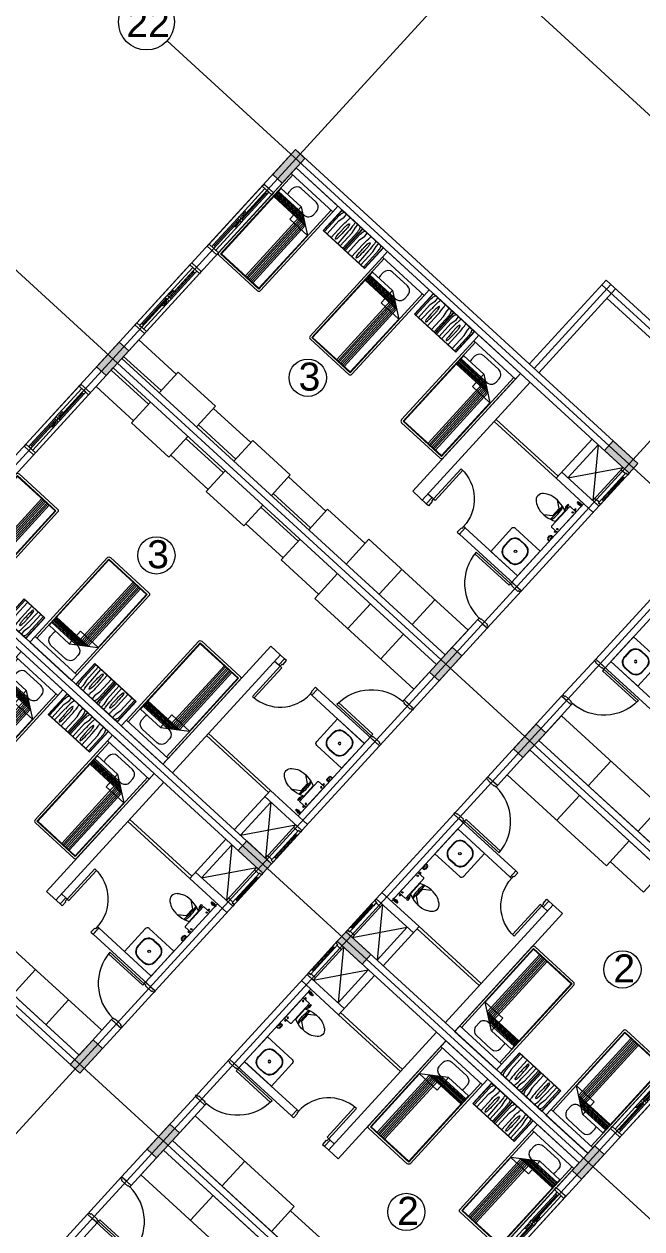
# Model space of a CAD drawing. Header units: metres. Extents: x 750 to 3116, y -341 to 1465.
# Drawn here: x 1642.23 to 1653.26, y 1074.8 to 1096.29 of the extents above; entities that cross this region are included whole.
import ezdxf
from ezdxf.enums import TextEntityAlignment as Align

# ---------------------------------------------------------------- set-up
doc = ezdxf.new("R2010")
doc.units = ezdxf.units.M
for name, color, linetype, lineweight in [('A-Door', 254, 'Continuous', 5), ('Bathroom Door', 252, 'Continuous', 5), ('Bathroom fur', 252, 'Continuous', 5), ('Centre Line', 7, 'Continuous', 13), ('Column', 50, 'Continuous', 20), ('Cutout', 153, 'Continuous', 5), ('Door', 253, 'Continuous', 5), ('Furniture', 44, 'Continuous', 5), ('GUIDE LINE', 7, 'Continuous', 5), ('Hatch', 251, 'Continuous', 5), ('Hidden line', 251, 'Continuous', 5), ('Inverted beam', 252, 'Continuous', 5), ('Railing', 190, 'Continuous', 5), ('Wall ext', 20, 'Continuous', 18), ('WINDOW', 33, 'Continuous', 5)]:
    doc.layers.add(name, color=color, linetype=linetype, lineweight=lineweight)
doc.layers.add('Text', color=7, linetype='Continuous')
doc.styles.get("Standard").update_dxf_attribs({"font": 'arial.ttf'})
doc.styles.add('TEXT-DET', font='simplex.shx', dxfattribs={"width": 0.7})

# ---------------------------------------------------------------- blocks, each defined once
blk = doc.blocks.new('Water Closet')
at = {"layer": 'Bathroom fur', "linetype": 'ByBlock'}
for p, q in [((1886.217, 447.662), (1886.217, 447.713)), ((1886.239, 447.713), (1886.217, 447.713)), ((1886.239, 447.608), (1886.239, 447.713)), ((1886.264, 447.23), (1886.264, 447.703)), ((1886.407, 447.713), (1886.274, 447.713)), ((1886.39, 447.724), (1886.365, 447.724)), ((1886.365, 447.724), (1886.365, 447.715)), ((1886.39, 447.715), (1886.365, 447.715)), ((1886.387, 447.744), (1886.368, 447.744)), ((1886.368, 447.744), (1886.368, 447.724)), ((1886.387, 447.744), (1886.387, 447.724)), ((1886.39, 447.724), (1886.39, 447.715)), ((1886.416, 447.23), (1886.416, 447.703)), ((1886.152, 447.554), (1886.027, 447.644)), ((1886.152, 447.379), (1886.152, 447.554)), ((1886.217, 447.662), (1886.232, 447.625)), ((1886.232, 447.625), (1886.239, 447.625)), ((1886.239, 447.666), (1886.264, 447.666)), ((1886.239, 447.608), (1886.264, 447.608)), ((1886.256, 447.343), (1886.256, 447.59)), ((1886.152, 447.379), (1886.027, 447.288)), ((1886.407, 447.22), (1886.274, 447.22)), ((1886.365, 447.208), (1886.365, 447.218)), ((1886.39, 447.218), (1886.365, 447.218)), ((1886.39, 447.208), (1886.365, 447.208)), ((1886.368, 447.189), (1886.368, 447.208)), ((1886.387, 447.189), (1886.368, 447.189)), ((1886.387, 447.189), (1886.387, 447.208)), ((1886.39, 447.208), (1886.39, 447.218))]:
    blk.add_line(p, q, dxfattribs=at)
at = {"layer": 'Bathroom fur', "linetype": 'Continuous', "lineweight": -3}
for p, q in [((1886.331, 447.871), (1886.35, 447.871)), ((1886.331, 447.851), (1886.35, 447.851)), ((1886.364, 447.861), (1886.346, 447.861)), ((1886.364, 447.861), (1886.349, 447.87)), ((1886.364, 447.861), (1886.349, 447.853)), ((1886.364, 447.861), (1886.355, 447.877)), ((1886.364, 447.861), (1886.355, 447.846)), ((1886.364, 447.861), (1886.364, 447.879)), ((1886.364, 447.861), (1886.364, 447.879)), ((1886.364, 447.861), (1886.364, 447.879)), ((1886.364, 447.861), (1886.364, 447.879)), ((1886.364, 447.861), (1886.364, 447.879)), ((1886.364, 447.861), (1886.364, 447.879)), ((1886.364, 447.861), (1886.364, 447.879)), ((1886.364, 447.861), (1886.364, 447.879)), ((1886.364, 447.861), (1886.364, 447.879)), ((1886.364, 447.861), (1886.364, 447.879)), ((1886.364, 447.861), (1886.364, 447.879)), ((1886.364, 447.861), (1886.364, 447.879)), ((1886.364, 447.861), (1886.373, 447.877)), ((1886.364, 447.861), (1886.379, 447.87)), ((1886.364, 447.861), (1886.381, 447.861)), ((1886.364, 447.861), (1886.379, 447.853)), ((1886.364, 447.861), (1886.373, 447.846)), ((1886.364, 447.861), (1886.364, 447.844)), ((1886.378, 447.871), (1886.416, 447.871)), ((1886.378, 447.851), (1886.416, 447.851)), ((1886.416, 447.851), (1886.416, 447.871))]:
    blk.add_line(p, q, dxfattribs=at)
at = {"layer": 'Bathroom fur'}
for p, q in [((1886.356, 447.031), (1886.356, 447.081)), ((1886.366, 447.031), (1886.366, 447.081)), ((1886.416, 447.106), (1886.381, 447.106)), ((1886.416, 447.096), (1886.381, 447.096)), ((1886.416, 447.016), (1886.381, 447.016)), ((1886.416, 447.006), (1886.381, 447.006))]:
    blk.add_line(p, q, dxfattribs=at)
at = {"layer": 'Bathroom fur', "linetype": 'Continuous', "lineweight": -3}
blk.add_circle((1886.364, 447.861), 0.0175, dxfattribs=at)
at = {"layer": 'Bathroom fur', "linetype": 'ByBlock'}
for centre in [(1886.378, 447.669), (1886.378, 447.264)]:
    blk.add_circle(centre, 0.0123, dxfattribs=at)
for centre, radius, start, end in [((1886.274, 447.703), 0.00987, 90, 180), ((1886.407, 447.703), 0.00987, 0, 90), ((1885.835, 447.467), 0.119, 126.3794, 233.6206), ((1886.035, 447.208), 0.446, 109.2942, 127.2549), ((1886.017, 447.095), 0.55, 64.2321, 103.6755), ((1884.672, 447.479), 1.501, 353.4552, 5.5271), ((1885.552, 447.472), 0.65, 345.9276, 13.0204), ((1886.041, 447.728), 0.451, 232.2382, 250.1051), ((1886.017, 447.838), 0.55, 256.3245, 295.7679), ((1886.274, 447.23), 0.00987, 180, 270), ((1886.407, 447.23), 0.00987, 270, 0)]:
    blk.add_arc(centre, radius, start, end, dxfattribs=at)
at = {"layer": 'Bathroom fur', "linetype": 'Continuous', "lineweight": -3}
blk.add_arc((1886.331, 447.861), 0.01, 90.002, 270, dxfattribs=at)
at = {"layer": 'Bathroom fur'}
for centre, radius, start, end in [((1886.381, 447.081), 0.025, 90, 180), ((1886.381, 447.031), 0.025, 180, 270), ((1886.381, 447.081), 0.015, 90, 180), ((1886.381, 447.031), 0.015, 180, 270)]:
    blk.add_arc(centre, radius, start, end, dxfattribs=at)
at = {"layer": 'Bathroom fur', "style": 'TEXT-DET', "width": 0.6}
blk.add_text('1', height=0.06, dxfattribs=at).set_placement((1886.394, 447.07), align=Align.MIDDLE)
blk = doc.blocks.new('Bed')
at = {"layer": 'Furniture', "linetype": 'Continuous'}
for p, q in [((1878.327, 465.952), (1879.337, 465.952)), ((1878.327, 465.817), (1878.327, 465.952)), ((1879.337, 465.952), (1879.337, 465.817)), ((1879.337, 465.817), (1878.327, 465.817)), ((1878.327, 463.909), (1878.327, 465.817)), ((1878.367, 463.909), (1878.367, 465.817)), ((1878.642, 465.742), (1879.002, 465.742)), ((1879.297, 465.817), (1879.297, 463.909)), ((1879.337, 465.817), (1879.337, 463.909)), ((1878.525, 465.544), (1878.525, 465.624)), ((1879.12, 465.624), (1879.12, 465.544)), ((1878.377, 465.499), (1878.862, 465.499)), ((1878.377, 463.919), (1878.377, 465.499)), ((1878.962, 465.429), (1878.377, 465.429)), ((1878.992, 465.407), (1878.377, 465.407)), ((1879.022, 465.386), (1878.377, 465.386)), ((1879.052, 465.365), (1878.377, 465.365)), ((1879.082, 465.344), (1878.377, 465.344)), ((1879.112, 465.323), (1878.377, 465.323)), ((1879.142, 465.302), (1878.377, 465.302)), ((1878.862, 465.499), (1879.287, 465.199)), ((1878.862, 465.199), (1878.862, 465.499)), ((1878.962, 463.919), (1878.962, 465.429)), ((1879.002, 465.427), (1878.965, 465.427)), ((1878.992, 463.919), (1878.992, 465.407)), ((1879.022, 463.919), (1879.022, 465.386)), ((1879.052, 463.919), (1879.052, 465.365)), ((1879.082, 463.919), (1879.082, 465.344)), ((1879.112, 463.919), (1879.112, 465.323)), ((1879.142, 463.919), (1879.142, 465.302)), ((1879.287, 465.199), (1878.862, 465.199)), ((1879.287, 465.199), (1879.287, 463.919)), ((1879.297, 463.909), (1878.367, 463.909)), ((1879.297, 463.869), (1878.367, 463.869)), ((1879.287, 463.919), (1878.377, 463.919))]:
    blk.add_line(p, q, dxfattribs=at)
for centre, radius, start, end in [((1878.642, 465.624), 0.117, 90, 180), ((1879.002, 465.624), 0.117, 360, 90), ((1878.642, 465.544), 0.117, 180.0006, 202.5189), ((1879.002, 465.544), 0.117, 270, 0), ((1878.367, 463.909), 0.04, 180, 270), ((1879.297, 463.909), 0.04, 270, 0)]:
    blk.add_arc(centre, radius, start, end, dxfattribs=at)
blk = doc.blocks.new('Nightstand')
at = {"layer": 'Furniture'}
for p, q in [((1879.838, 464.54), (1879.838, 464.04)), ((1880.338, 464.54), (1879.838, 464.54)), ((1879.843, 464.535), (1879.843, 464.045)), ((1880.333, 464.535), (1879.843, 464.535)), ((1879.869, 464.442), (1879.871, 464.467)), ((1879.869, 464.045), (1879.869, 464.442)), ((1879.929, 464.358), (1879.951, 464.469)), ((1879.951, 464.469), (1879.951, 464.535)), ((1880.074, 464.444), (1880.068, 464.44)), ((1880.08, 464.44), (1880.074, 464.444)), ((1880.226, 464.469), (1880.226, 464.535)), ((1880.248, 464.358), (1880.226, 464.469)), ((1880.308, 464.442), (1880.305, 464.467)), ((1880.308, 464.045), (1880.308, 464.442)), ((1880.333, 464.045), (1880.333, 464.535)), ((1880.338, 464.04), (1880.338, 464.54)), ((1879.929, 464.045), (1879.929, 464.358)), ((1879.997, 464.32), (1879.991, 464.045)), ((1880.147, 464.32), (1880.147, 464.045)), ((1880.248, 464.045), (1880.248, 464.358)), ((1879.838, 464.04), (1880.338, 464.04)), ((1879.843, 464.045), (1880.333, 464.045)), ((1880.068, 464.081), (1880.074, 464.077)), ((1880.074, 464.077), (1880.08, 464.081))]:
    blk.add_line(p, q, dxfattribs=at)
for centre, radius, start, end in [((1880.021, 464.452), 0.15, 146.5657, 174.2856), ((1881.576, 464.32), 1.578, 174.0179, 180), ((1880.825, 464.399), 0.823, 170.5074, 174.0179), ((1880.197, 464.382), 0.142, 155.8434, 169.4757), ((1879.951, 464.382), 0.142, 10.5243, 24.1566), ((1879.315, 464.399), 0.828, 5.9821, 9.4446), ((1878.564, 464.32), 1.583, 0, 5.9821), ((1880.156, 464.452), 0.15, 5.7144, 33.4343), ((1880.715, 464.32), 0.664, 175.5997, 180), ((1880.715, 464.32), 0.664, 180, 184.4003), ((1880.395, 464.345), 0.343, 169.4757, 175.5997), ((1886.298, 464.381), 6.246, 181.0259, 182.4606), ((1879.753, 464.345), 0.343, 4.4003, 10.5243), ((1873.85, 464.381), 6.246, 357.5394, 358.9741), ((1879.433, 464.32), 0.664, 0, 4.4003), ((1879.433, 464.32), 0.664, 355.5997, 0), ((1880.197, 464.139), 0.142, 190.5243, 204.1566), ((1879.951, 464.139), 0.142, 335.8434, 349.4757)]:
    blk.add_arc(centre, radius, start, end, dxfattribs=at)
blk = doc.blocks.new('Wash bashin')
at = {"layer": 'Bathroom fur', "ltscale": 0.35}
for p, q in [((1884.067, 437.333), (1884.067, 437.883)), ((1884.117, 437.933), (1884.717, 437.933)), ((1884.717, 437.333), (1884.717, 437.933)), ((1884.067, 437.333), (1884.717, 437.333))]:
    blk.add_line(p, q, dxfattribs=at)
at = {"layer": 'Bathroom fur'}
for p, q in [((1884.327, 437.838), (1884.447, 437.838)), ((1884.327, 437.83), (1884.447, 437.83)), ((1884.177, 437.568), (1884.177, 437.688)), ((1884.185, 437.568), (1884.185, 437.688)), ((1884.589, 437.688), (1884.589, 437.568)), ((1884.597, 437.688), (1884.597, 437.568)), ((1884.447, 437.426), (1884.327, 437.426)), ((1884.447, 437.418), (1884.327, 437.418))]:
    blk.add_line(p, q, dxfattribs=at)
blk.add_circle((1884.392, 437.633), 0.0225, dxfattribs=at)
at = {"layer": 'Bathroom fur', "ltscale": 0.35}
blk.add_arc((1884.117, 437.883), 0.05, 90, 180, dxfattribs=at)
at = {"layer": 'Bathroom fur'}
for centre, radius, start, end in [((1884.327, 437.688), 0.15, 90, 180), ((1884.327, 437.688), 0.142, 90, 180), ((1884.447, 437.688), 0.15, 0, 90), ((1884.447, 437.688), 0.142, 0, 90), ((1884.327, 437.568), 0.15, 180, 270), ((1884.327, 437.568), 0.142, 180, 270), ((1884.447, 437.568), 0.15, 270, 0), ((1884.447, 437.568), 0.142, 270, 0)]:
    blk.add_arc(centre, radius, start, end, dxfattribs=at)
blk = doc.blocks.new('Door 900')
at = {"layer": 'A-Door'}
for points in [[(29934124, 12198491), (29934164, 12198491), (29934164, 12198476), (29934239, 12198476), (29934314, 12198476), (29934314, 12198491), (29934354, 12198491), (29934354, 12198524), (29934239, 12198524), (29934124, 12198524)], [(29934164, 12197672), (29934314, 12197672), (29934314, 12197658), (29934354, 12197658), (29934354, 12197624), (29934239, 12197624), (29934124, 12197624), (29934124, 12197658), (29934164, 12197658)]]:
    blk.add_lwpolyline(points, close=True, dxfattribs=at)
blk.add_lwpolyline([(29935187, 12197658), (29934354, 12197658), (29934354, 12197698), (29935185, 12197698)], dxfattribs=at)
blk.add_arc((29934327, 12197631), 860, 1.7769, 88.2024, dxfattribs=at)
blk = doc.blocks.new('Door1')
at = {"layer": 'Bathroom Door'}
for p, q in [((1900.586, 444.886), (1899.856, 444.886)), ((1900.586, 444.846), (1899.857, 444.846))]:
    blk.add_line(p, q, dxfattribs=at)
for points in [[(1900.736, 444.921), (1900.586, 444.921), (1900.586, 444.886), (1900.636, 444.886), (1900.636, 444.871), (1900.736, 444.871), (1900.736, 444.921)], [(1900.586, 444.886), (1900.586, 444.846)], [(1900.736, 444.121), (1900.586, 444.121), (1900.586, 444.156), (1900.636, 444.156), (1900.636, 444.171), (1900.736, 444.171), (1900.736, 444.121)]]:
    blk.add_lwpolyline(points, dxfattribs=at)
blk.add_arc((1900.586, 444.886), 0.73, 180, 270, dxfattribs=at)
blk = doc.blocks.new('WINODO1')
at = {"layer": 'WINDOW', "linetype": 'Continuous'}
for p, q in [((2471212540, 936769700), (2471212491, 936769700)), ((2471212491, 936769700), (2471212491, 936769470)), ((2471212540, 936769700), (2471212540, 936769470)), ((2471213991, 936769700), (2471213943, 936769700)), ((2471213943, 936769700), (2471213943, 936769470)), ((2471213991, 936769700), (2471213991, 936769470)), ((2471212540, 936769470), (2471212491, 936769470)), ((2471213991, 936769470), (2471213943, 936769470))]:
    blk.add_line(p, q, dxfattribs=at)
at = {"layer": 'WINDOW'}
for p, q in [((2471212540, 936769700), (2471213943, 936769700)), ((2471212588, 936769633), (2471213217, 936769633)), ((2471213241, 936769633), (2471213943, 936769633)), ((2471213290, 936769609), (2471213394, 936769609)), ((2471213241, 936769537), (2471212540, 936769537)), ((2471212540, 936769470), (2471213943, 936769470)), ((2471212588, 936769585), (2471213217, 936769585)), ((2471213193, 936769561), (2471213089, 936769561)), ((2471213266, 936769585), (2471213895, 936769585)), ((2471213266, 936769537), (2471213895, 936769537))]:
    blk.add_line(p, q, dxfattribs=at)
at = {"layer": 'WINDOW', "color": 4}
blk.add_line((2471212588, 936769609), (2471213217, 936769609), dxfattribs=at)
at = {"layer": 'WINDOW', "color": 4, "true_color": 0x1fffff}
blk.add_line((2471213266, 936769561), (2471213895, 936769561), dxfattribs=at)
at = {"layer": 'WINDOW'}
for points in [[(2471212540, 936769585), (2471212588, 936769585), (2471212588, 936769633), (2471212540, 936769633)], [(2471213217, 936769585), (2471213266, 936769585), (2471213266, 936769633), (2471213217, 936769633)], [(2471213406, 936769609), (2471213394, 936769616), (2471213394, 936769602)], [(2471213076, 936769561), (2471213089, 936769568), (2471213089, 936769554)], [(2471213217, 936769537), (2471213266, 936769537), (2471213266, 936769585), (2471213217, 936769585)], [(2471213895, 936769537), (2471213943, 936769537), (2471213943, 936769585), (2471213895, 936769585)]]:
    blk.add_lwpolyline(points, close=True, dxfattribs=at)
blk = doc.blocks.new('700mm Door')
at = {"layer": 'Door'}
for points in [[(11493508.327, 4446107.926), (11493508.287, 4446107.926), (11493508.287, 4446107.776), (11493508.344, 4446107.776), (11493508.344, 4446107.868), (11493508.344, 4446107.88), (11493508.327, 4446107.88)], [(11493508.327, 4446107.88), (11493508.413, 4446107.88), (11493508.413, 4446107.926), (11493508.327, 4446107.926)], [(11493508.413, 4446107.891), (11493508.961, 4446107.891), (11493508.961, 4446107.914), (11493508.413, 4446107.914)], [(11493509.047, 4446107.88), (11493508.961, 4446107.88), (11493508.961, 4446107.926), (11493509.047, 4446107.926)], [(11493509.047, 4446107.926), (11493509.047, 4446107.88), (11493509.03, 4446107.88), (11493509.03, 4446107.868), (11493509.03, 4446107.776), (11493509.087, 4446107.776), (11493509.087, 4446107.926)]]:
    blk.add_lwpolyline(points, close=True, dxfattribs=at)
at = {"layer": 'Door', "color": 1}
blk.add_lwpolyline([(11493508.413, 4446107.88), (11493508.961, 4446107.88), (11493508.961, 4446107.926), (11493508.413, 4446107.926)], close=True, dxfattribs=at)

msp = doc.modelspace()

# ---------------------------------------------------------------- hatches: boundary and pattern name
at = {"layer": 'Hatch', "transparency": 33554687}
h = msp.add_hatch(color=256, dxfattribs=at)
h.dxf.hatch_style = 1
h.paths.add_polyline_path([(1646.175, 1069.127), (1646.005, 1069.283), (1645.846, 1069.109), (1645.755, 1069.01), (1645.6, 1068.84), (1645.769, 1068.685)])
h.paths.add_polyline_path([(1649.318, 1072.559), (1649.149, 1072.715), (1648.743, 1072.272), (1648.913, 1072.117)])
h.paths.add_polyline_path([(1652.587, 1076.128), (1652.417, 1076.283), (1652.384, 1076.246), (1652.292, 1076.147), (1652.012, 1075.841), (1652.182, 1075.685)])
h.paths.add_polyline_path([(1655.856, 1079.696), (1655.686, 1079.852), (1655.281, 1079.409), (1655.45, 1079.254)])
h.paths.add_polyline_path([(1659.124, 1083.265), (1658.955, 1083.42), (1658.549, 1082.978), (1658.719, 1082.823)])
h.paths.add_polyline_path([(1661.826, 1087.102), (1661.67, 1086.933), (1662.113, 1086.527), (1662.268, 1086.697)])
h.paths.add_polyline_path([(1657.785, 1090.804), (1657.629, 1090.634), (1658.072, 1090.229), (1658.227, 1090.399)])
h.paths.add_polyline_path([(1654.516, 1087.235), (1654.361, 1087.066), (1654.471, 1086.964), (1654.803, 1086.66), (1654.958, 1086.83)])
h.paths.add_polyline_path([(1652.746, 1088.856), (1652.591, 1088.687), (1653.033, 1088.281), (1653.189, 1088.451)])
h.paths.add_polyline_path([(1651.542, 1083.648), (1651.372, 1083.803), (1650.967, 1083.361), (1651.137, 1083.205)])
h.paths.add_polyline_path([(1650.045, 1085.019), (1649.875, 1085.174), (1649.47, 1084.732), (1649.64, 1084.577)])
h.paths.add_polyline_path([(1647.979, 1080.098), (1647.823, 1079.929), (1647.934, 1079.827), (1648.266, 1079.523), (1648.421, 1079.693)])
h.paths.add_polyline_path([(1646.541, 1081.415), (1646.209, 1081.719), (1646.053, 1081.55), (1646.496, 1081.144), (1646.651, 1081.314)])
h.paths.add_polyline_path([(1645.004, 1076.511), (1644.835, 1076.666), (1644.43, 1076.224), (1644.599, 1076.068)])
h.paths.add_polyline_path([(1643.632, 1078.018), (1643.463, 1078.174), (1643.058, 1077.731), (1643.227, 1077.576)])
h.paths.add_polyline_path([(1641.441, 1072.961), (1641.286, 1072.792), (1641.728, 1072.386), (1641.884, 1072.556)])
h.paths.add_polyline_path([(1640.114, 1074.177), (1639.944, 1074.332), (1639.539, 1073.89), (1639.709, 1073.734)])
h.paths.add_polyline_path([(1636.735, 1070.71), (1636.403, 1071.014), (1636.247, 1070.844), (1636.69, 1070.439), (1636.845, 1070.608)])
h.paths.add_polyline_path([(1631.152, 1076.325), (1630.982, 1076.481), (1630.577, 1076.038), (1630.746, 1075.883)])
h.paths.add_polyline_path([(1634.17, 1079.621), (1634.001, 1079.776), (1633.595, 1079.334), (1633.765, 1079.179)])
h.paths.add_polyline_path([(1637.689, 1083.462), (1637.519, 1083.618), (1637.114, 1083.175), (1637.284, 1083.02)])
h.paths.add_polyline_path([(1640.833, 1086.895), (1640.663, 1087.05), (1640.258, 1086.607), (1640.427, 1086.452), (1640.461, 1086.489), (1640.552, 1086.589)])
h.paths.add_polyline_path([(1644.101, 1090.463), (1643.932, 1090.618), (1643.527, 1090.176), (1643.696, 1090.021)])
h.paths.add_polyline_path([(1646.999, 1093.626), (1647.09, 1093.726), (1647.245, 1093.895), (1647.076, 1094.051), (1646.67, 1093.608), (1646.84, 1093.453)])
h.paths.add_polyline_path([(1636.008, 1091.063), (1635.839, 1091.218), (1635.433, 1090.776), (1635.603, 1090.62)])
h.paths.add_polyline_path([(1631.525, 1095.17), (1631.369, 1095), (1631.48, 1094.899), (1631.812, 1094.595), (1631.967, 1094.764)])
h.paths.add_polyline_path([(1628.676, 1091.718), (1628.506, 1091.874), (1628.101, 1091.431), (1628.27, 1091.276)])
h.paths.add_polyline_path([(1632.989, 1087.767), (1632.82, 1087.922), (1632.415, 1087.48), (1632.584, 1087.325)])
h.paths.add_polyline_path([(1629.471, 1083.926), (1629.301, 1084.081), (1628.896, 1083.639), (1629.066, 1083.483)])
h.paths.add_polyline_path([(1624.987, 1088.032), (1624.832, 1087.863), (1625.274, 1087.458), (1625.43, 1087.627)])
h.paths.add_polyline_path([(1626.327, 1080.494), (1626.157, 1080.649), (1626.124, 1080.612), (1626.032, 1080.513), (1625.752, 1080.207), (1625.922, 1080.051)])
h.paths.add_polyline_path([(1621.719, 1084.464), (1621.563, 1084.294), (1621.674, 1084.193), (1622.006, 1083.889), (1622.161, 1084.059)])
h.paths.add_polyline_path([(1619.949, 1086.085), (1619.794, 1085.915), (1620.236, 1085.51), (1620.391, 1085.68), (1620.281, 1085.781)])
h.paths.add_polyline_path([(1623.218, 1089.654), (1623.062, 1089.484), (1623.505, 1089.079), (1623.66, 1089.248)])
h.paths.add_polyline_path([(1626.486, 1093.222), (1626.331, 1093.052), (1626.773, 1092.647), (1626.929, 1092.817)])
h.paths.add_polyline_path([(1622.117, 1097.224), (1621.962, 1097.055), (1622.404, 1096.649), (1622.56, 1096.819)])
h.paths.add_polyline_path([(1619.143, 1093.637), (1618.973, 1093.792), (1618.568, 1093.35), (1618.738, 1093.194)])
h.paths.add_polyline_path([(1615.874, 1090.068), (1615.705, 1090.223), (1615.299, 1089.781), (1615.469, 1089.626)])
h.paths.add_polyline_path([(1612.731, 1086.636), (1612.561, 1086.791), (1612.156, 1086.349), (1612.325, 1086.194)])
h.paths.add_polyline_path([(1617.373, 1082.384), (1617.203, 1082.539), (1616.798, 1082.097), (1616.967, 1081.942)])
h.paths.add_polyline_path([(1618.745, 1080.876), (1618.575, 1081.032), (1618.17, 1080.589), (1618.339, 1080.434)])
h.paths.add_polyline_path([(1623.058, 1076.925), (1622.889, 1077.08), (1622.483, 1076.638), (1622.653, 1076.483)])
h.paths.add_polyline_path([(1619.915, 1073.493), (1619.745, 1073.648), (1619.34, 1073.206), (1619.509, 1073.051)])
h.paths.add_polyline_path([(1615.181, 1077.327), (1615.026, 1077.157), (1615.468, 1076.752), (1615.624, 1076.922)])
h.paths.add_polyline_path([(1613.411, 1078.948), (1613.256, 1078.778), (1613.699, 1078.373), (1613.854, 1078.543)])
h.paths.add_polyline_path([(1609.042, 1082.95), (1608.887, 1082.78), (1609.329, 1082.375), (1609.485, 1082.545)])
h.paths.add_polyline_path([(1610.143, 1075.379), (1609.987, 1075.21), (1610.43, 1074.805), (1610.585, 1074.974)])
h.paths.add_polyline_path([(1607.566, 1071.678), (1607.397, 1071.834), (1606.992, 1071.391), (1607.161, 1071.236)])
h.paths.add_polyline_path([(1602.924, 1075.93), (1602.755, 1076.086), (1602.35, 1075.643), (1602.519, 1075.488)])
h.paths.add_polyline_path([(1604.823, 1087.317), (1604.653, 1087.472), (1604.495, 1087.299), (1604.403, 1087.199), (1604.248, 1087.03), (1604.418, 1086.874)])
h.paths.add_polyline_path([(1607.842, 1090.612), (1607.672, 1090.768), (1607.267, 1090.325), (1607.436, 1090.17)])
h.paths.add_polyline_path([(1603.528, 1094.564), (1603.358, 1094.719), (1602.953, 1094.277), (1603.123, 1094.121)])
h.paths.add_polyline_path([(1600.09, 1091.151), (1599.934, 1090.981), (1600.377, 1090.576), (1600.532, 1090.745)])
h.paths.add_polyline_path([(1602.031, 1095.935), (1601.861, 1096.09), (1601.456, 1095.648), (1601.626, 1095.492)])
h.paths.add_polyline_path([(1596.087, 1101.379), (1595.918, 1101.534), (1595.513, 1101.092), (1595.682, 1100.937)])
h.paths.add_polyline_path([(1592.944, 1097.947), (1592.774, 1098.102), (1592.369, 1097.66), (1592.538, 1097.504)])
h.paths.add_polyline_path([(1598.32, 1092.772), (1598.164, 1092.602), (1598.607, 1092.197), (1598.762, 1092.366)])
h.paths.add_polyline_path([(1595.619, 1088.934), (1595.449, 1089.09), (1595.044, 1088.647), (1595.213, 1088.492)])
h.paths.add_polyline_path([(1589.675, 1094.378), (1589.505, 1094.534), (1589.1, 1094.091), (1589.27, 1093.936)])
h.paths.add_polyline_path([(1586.406, 1090.81), (1586.237, 1090.965), (1585.831, 1090.523), (1586.001, 1090.367)])
h.paths.add_polyline_path([(1592.225, 1085.229), (1591.782, 1085.635), (1591.627, 1085.465), (1592.07, 1085.06)])
h.paths.add_polyline_path([(1593.995, 1083.608), (1593.552, 1084.013), (1593.397, 1083.844), (1593.839, 1083.439)])
h.paths.add_polyline_path([(1596.821, 1087.582), (1596.666, 1087.412), (1597.108, 1087.007), (1597.263, 1087.177)])
h.paths.add_polyline_path([(1601.304, 1083.475), (1601.135, 1083.631), (1600.729, 1083.188), (1600.899, 1083.033)])
h.paths.add_polyline_path([(1598.161, 1080.043), (1597.991, 1080.199), (1597.586, 1079.756), (1597.755, 1079.601)])
h.paths.add_polyline_path([(1594.892, 1076.475), (1594.722, 1076.63), (1594.317, 1076.188), (1594.487, 1076.032)])
h.paths.add_polyline_path([(1590.578, 1080.426), (1590.408, 1080.581), (1590.003, 1080.139), (1590.173, 1079.984)])
h.paths.add_polyline_path([(1589.081, 1081.797), (1588.912, 1081.953), (1588.506, 1081.51), (1588.676, 1081.355)])
h.paths.add_polyline_path([(1583.138, 1087.241), (1582.968, 1087.397), (1582.563, 1086.954), (1582.732, 1086.799)])
h.paths.add_polyline_path([(1579.869, 1083.673), (1579.699, 1083.828), (1579.294, 1083.386), (1579.464, 1083.23)])
h.paths.add_polyline_path([(1585.245, 1078.497), (1585.09, 1078.328), (1585.532, 1077.923), (1585.687, 1078.092)])
h.paths.add_polyline_path([(1587.015, 1076.876), (1586.859, 1076.707), (1587.302, 1076.302), (1587.457, 1076.471)])
h.paths.add_polyline_path([(1582.669, 1074.797), (1582.499, 1074.952), (1582.094, 1074.509), (1582.263, 1074.354)])
h.paths.add_polyline_path([(1576.725, 1080.241), (1576.556, 1080.396), (1576.15, 1079.954), (1576.32, 1079.798)])
h.paths.add_polyline_path([(1591.748, 1073.043), (1591.579, 1073.198), (1591.42, 1073.025), (1591.329, 1072.925), (1591.173, 1072.755), (1591.343, 1072.6)])
h.paths.add_polyline_path([(1561.743, 1075.008), (1561.574, 1075.163), (1561.169, 1074.72), (1561.339, 1074.565)])
h.paths.add_polyline_path([(1566.286, 1079.98), (1566.116, 1080.135), (1565.712, 1079.692), (1565.882, 1079.537)])
h.paths.add_polyline_path([(1570.833, 1084.956), (1570.663, 1085.111), (1570.258, 1084.668), (1570.428, 1084.513)])
h.paths.add_polyline_path([(1575.254, 1089.795), (1574.811, 1090.2), (1574.656, 1090.03), (1575.099, 1089.625)])
h.paths.add_polyline_path([(1579.283, 1095.094), (1579.128, 1094.925), (1579.571, 1094.52), (1579.726, 1094.69)])
h.paths.add_polyline_path([(1568.934, 1095.82), (1568.764, 1095.975), (1568.36, 1095.533), (1568.529, 1095.377)])
h.paths.add_polyline_path([(1564.388, 1090.845), (1564.218, 1091), (1563.813, 1090.557), (1563.983, 1090.402)])
h.paths.add_polyline_path([(1559.841, 1085.869), (1559.672, 1086.024), (1559.267, 1085.581), (1559.437, 1085.426)])
h.paths.add_polyline_path([(1557.524, 1083.333), (1557.211, 1083.62), (1557.211, 1083.62), (1557.196, 1083.633), (1557.081, 1083.738), (1556.926, 1083.568), (1557.369, 1083.163)])
h.paths.add_polyline_path([(1555.295, 1080.893), (1555.125, 1081.048), (1554.721, 1080.605), (1554.89, 1080.45)])
h.paths.add_polyline_path([(1552.096, 1088.293), (1551.941, 1088.123), (1551.941, 1088.123), (1552.384, 1087.718), (1552.539, 1087.888)])
h.paths.add_polyline_path([(1554.583, 1090.674), (1554.413, 1090.829), (1554.008, 1090.386), (1554.178, 1090.231)])
h.paths.add_polyline_path([(1559.129, 1095.649), (1558.959, 1095.805), (1558.555, 1095.362), (1558.724, 1095.206)])
h.paths.add_polyline_path([(1563.675, 1100.625), (1563.506, 1100.78), (1563.101, 1100.337), (1563.271, 1100.182)])
h.paths.add_polyline_path([(1567.853, 1105.538), (1567.698, 1105.368), (1568.141, 1104.964), (1568.296, 1105.134)])

# ---------------------------------------------------------------- linework, layer by layer
at = {"layer": 'Bathroom fur'}
for p, q in [((1651.762, 1088.226), (1650.656, 1089.239)), ((1651.728, 1088.189), (1650.622, 1089.202)), ((1646.629, 1082.622), (1645.523, 1083.636)), ((1646.595, 1082.586), (1645.489, 1083.599)), ((1645.191, 1081.052), (1644.084, 1082.065)), ((1645.224, 1081.089), (1644.118, 1082.102)), ((1649.284, 1080.191), (1650.39, 1079.178)), ((1649.25, 1080.154), (1650.356, 1079.141)), ((1647.845, 1078.62), (1648.951, 1077.607)), ((1647.879, 1078.657), (1648.985, 1077.644))]:
    msp.add_line(p, q, dxfattribs=at)
at = {"layer": 'Centre Line', "color": 30, "true_color": 0xf26722}
for p, q in [((1654.597, 1073.88), (1623.096, 1102.734)), ((1652.455, 1099.754), (1628.635, 1073.748)), ((1664.403, 1084.586), (1648.054, 1099.561)), ((1651.328, 1070.312), (1619.827, 1099.166)), ((1661.134, 1081.017), (1644.786, 1095.992)), ((1658.399, 1094.309), (1634.579, 1068.304)), ((1659.896, 1092.938), (1636.076, 1066.933)), ((1657.865, 1077.449), (1641.517, 1092.424)), ((1664.21, 1088.987), (1640.389, 1062.982))]:
    msp.add_line(p, q, dxfattribs=at)
msp.add_circle((1644.417, 1096.33), 0.5, dxfattribs=at)
at = {"layer": 'Column'}
for points in [[(1646.67, 1093.608), (1647.076, 1094.051), (1647.245, 1093.895), (1646.84, 1093.453), (1646.67, 1093.608)], [(1643.527, 1090.176), (1643.932, 1090.618), (1644.101, 1090.463), (1643.696, 1090.021), (1643.527, 1090.176)], [(1652.746, 1088.856), (1653.189, 1088.451), (1653.033, 1088.281), (1652.591, 1088.687), (1652.746, 1088.856)], [(1649.47, 1084.732), (1649.875, 1085.174), (1650.045, 1085.019), (1649.64, 1084.577), (1649.47, 1084.732)], [(1650.967, 1083.361), (1651.372, 1083.803), (1651.542, 1083.648), (1651.137, 1083.205), (1650.967, 1083.361)], [(1646.209, 1081.719), (1646.651, 1081.314), (1646.496, 1081.144), (1646.053, 1081.55), (1646.209, 1081.719)], [(1647.979, 1080.098), (1648.421, 1079.693), (1648.266, 1079.523), (1647.823, 1079.929), (1647.979, 1080.098)], [(1643.058, 1077.731), (1643.463, 1078.174), (1643.632, 1078.018), (1643.227, 1077.576), (1643.058, 1077.731)], [(1644.43, 1076.224), (1644.835, 1076.666), (1645.004, 1076.511), (1644.599, 1076.068), (1644.43, 1076.224)], [(1652.012, 1075.841), (1652.417, 1076.283), (1652.587, 1076.128), (1652.182, 1075.685), (1652.012, 1075.841)]]:
    msp.add_lwpolyline(points, dxfattribs=at)
at = {"layer": 'Cutout'}
for p, q in [((1652.48, 1088.788), (1652.382, 1087.793)), ((1651.94, 1088.198), (1652.923, 1088.383)), ((1646.639, 1082.411), (1646.541, 1081.415)), ((1646.098, 1081.821), (1647.081, 1082.005)), ((1645.943, 1081.651), (1645.845, 1080.656)), ((1645.402, 1081.061), (1646.385, 1081.246)), ((1648.63, 1080.587), (1648.532, 1079.592)), ((1648.089, 1079.997), (1649.072, 1080.182)), ((1647.934, 1079.827), (1647.836, 1078.832)), ((1647.393, 1079.237), (1648.376, 1079.422))]:
    msp.add_line(p, q, dxfattribs=at)
at = {"layer": 'Furniture'}
for p, q in [((1651.822, 1083.954), (1653.592, 1082.333)), ((1650.856, 1082.899), (1652.626, 1081.278)), ((1645.285, 1076.817), (1647.055, 1075.196)), ((1644.319, 1075.762), (1646.089, 1074.141))]:
    msp.add_line(p, q, dxfattribs=at)
for points in [[(1644.948, 1090.047), (1644.28, 1090.658), (1643.976, 1090.327), (1649.75, 1085.038)], [(1644.678, 1089.752), (1644.01, 1090.364), (1643.976, 1090.327)], [(1644.184, 1089.214), (1643.517, 1089.825), (1643.821, 1090.157), (1649.595, 1084.868)], [(1644.455, 1089.509), (1643.787, 1090.12), (1643.821, 1090.157)], [(1645.311, 1089.104), (1645.649, 1089.473), (1644.982, 1090.084), (1644.644, 1089.715)], [(1645.156, 1088.934), (1644.818, 1088.566), (1644.151, 1089.177), (1644.488, 1089.546)], [(1646.282, 1088.825), (1645.615, 1089.436)], [(1646.012, 1088.53), (1645.345, 1089.141)], [(1645.789, 1088.286), (1645.122, 1088.898), (1645.156, 1088.934)], [(1646.646, 1087.882), (1646.984, 1088.25), (1646.316, 1088.862), (1645.979, 1088.493)], [(1645.519, 1087.991), (1644.852, 1088.603)], [(1646.491, 1087.712), (1646.153, 1087.343), (1645.485, 1087.954), (1645.823, 1088.323)], [(1647.617, 1087.602), (1646.95, 1088.213)], [(1647.347, 1087.307), (1646.68, 1087.918)], [(1647.158, 1087.101), (1647.124, 1087.064), (1646.457, 1087.675)], [(1648.318, 1087.028), (1647.651, 1087.639), (1647.313, 1087.27)], [(1646.854, 1086.769), (1646.187, 1087.38)], [(1647.487, 1086.121), (1646.82, 1086.732), (1647.158, 1087.101)], [(1647.981, 1086.659), (1648.386, 1087.101), (1650.156, 1085.48)], [(1647.825, 1086.489), (1647.42, 1086.047), (1649.19, 1084.426)], [(1648.57, 1086.119), (1648.976, 1086.561)], [(1649.16, 1085.578), (1649.566, 1086.021)], [(1648.415, 1085.949), (1648.01, 1085.507)], [(1649.005, 1085.409), (1648.6, 1084.966)], [(1650.156, 1085.48), (1649.75, 1085.038)], [(1649.19, 1084.426), (1649.595, 1084.868)], [(1655.561, 1079.715), (1651.417, 1083.511), (1651.822, 1083.954)], [(1638.41, 1082.91), (1637.743, 1083.521), (1637.439, 1083.19), (1643.213, 1077.901)], [(1655.406, 1079.546), (1651.262, 1083.342), (1650.856, 1082.899)], [(1652.707, 1083.143), (1652.302, 1082.701)], [(1651.741, 1082.089), (1652.146, 1082.531)], [(1653.592, 1082.333), (1653.187, 1081.89)], [(1652.626, 1081.278), (1653.031, 1081.721)], [(1652.694, 1081.352), (1653.287, 1080.808), (1653.625, 1081.177)], [(1641.443, 1079.522), (1641.848, 1079.964), (1643.618, 1078.343)], [(1642.033, 1078.982), (1642.438, 1079.424)], [(1642.623, 1078.441), (1643.028, 1078.884)], [(1643.618, 1078.343), (1643.213, 1077.901)], [(1649.024, 1072.578), (1644.879, 1076.374), (1645.285, 1076.817)], [(1648.868, 1072.409), (1644.724, 1076.205), (1644.319, 1075.762)], [(1646.17, 1076.006), (1645.764, 1075.564)], [(1645.204, 1074.952), (1645.609, 1075.394)], [(1647.055, 1075.196), (1646.649, 1074.753)], [(1646.987, 1075.122), (1647.581, 1074.578), (1647.243, 1074.209)]]:
    msp.add_lwpolyline(points, dxfattribs=at)
at = {"layer": 'GUIDE LINE'}
for centre in [(1647.296, 1089.982), (1644.594, 1086.814), (1652.912, 1079.427), (1649.055, 1075.101)]:
    msp.add_circle(centre, 0.333, dxfattribs=at)
at = {"layer": 'Hidden line'}
for p, q in [((1652.923, 1088.383), (1652.382, 1087.793)), ((1653.033, 1088.281), (1652.493, 1087.692)), ((1650.5, 1085.516), (1651.108, 1086.18)), ((1651.827, 1084.3), (1652.436, 1084.964)), ((1648.576, 1083.416), (1649.184, 1084.079)), ((1649.904, 1082.2), (1650.512, 1082.864)), ((1647.081, 1082.005), (1646.541, 1081.415)), ((1647.192, 1081.904), (1646.651, 1081.314)), ((1646.385, 1081.246), (1645.845, 1080.656)), ((1646.496, 1081.144), (1645.956, 1080.554)), ((1648.519, 1080.688), (1647.979, 1080.098)), ((1648.63, 1080.587), (1648.089, 1079.997)), ((1647.823, 1079.929), (1647.283, 1079.339)), ((1647.934, 1079.827), (1647.393, 1079.237)), ((1643.963, 1078.379), (1644.571, 1079.043)), ((1645.29, 1077.163), (1645.898, 1077.827)), ((1643.366, 1075.063), (1643.974, 1075.727))]:
    msp.add_line(p, q, dxfattribs=at)
at = {"layer": 'Inverted beam'}
for p, q in [((1651.249, 1090.227), (1652.62, 1091.724)), ((1651.419, 1090.072), (1652.79, 1091.569)), ((1654.56, 1089.948), (1652.62, 1091.724)), ((1654.404, 1089.778), (1652.635, 1091.399))]:
    msp.add_line(p, q, dxfattribs=at)
at = {"layer": 'Railing'}
for p, q in [((1652.705, 1091.647), (1651.334, 1090.15)), ((1654.482, 1089.863), (1652.543, 1091.64))]:
    msp.add_line(p, q, dxfattribs=at)
at = {"layer": 'Wall ext'}
for p, q in [((1647.076, 1094.051), (1637.114, 1083.175)), ((1653.189, 1088.451), (1647.076, 1094.051)), ((1647.09, 1093.726), (1643.976, 1090.327)), ((1653.033, 1088.281), (1647.09, 1093.726)), ((1646.685, 1093.283), (1646.515, 1093.438)), ((1645.671, 1092.177), (1645.502, 1092.332)), ((1645.395, 1091.875), (1645.225, 1092.031)), ((1644.382, 1090.769), (1644.212, 1090.924)), ((1649.75, 1085.038), (1643.976, 1090.327)), ((1640.708, 1086.758), (1643.821, 1090.157)), ((1643.821, 1090.157), (1649.595, 1084.868)), ((1643.416, 1089.715), (1643.246, 1089.87)), ((1651.094, 1090.058), (1649.169, 1087.956)), ((1651.264, 1089.903), (1649.338, 1087.801)), ((1651.728, 1088.189), (1652.37, 1088.889)), ((1651.94, 1088.198), (1652.48, 1088.788)), ((1642.403, 1088.608), (1642.233, 1088.764)), ((1653.189, 1088.451), (1653.033, 1088.281)), ((1651.728, 1088.189), (1652.392, 1087.581)), ((1651.829, 1088.299), (1652.493, 1087.692)), ((1649.169, 1087.956), (1649.412, 1087.733)), ((1649.514, 1087.844), (1649.412, 1087.733)), ((1649.44, 1087.912), (1649.514, 1087.844)), ((1652.222, 1087.736), (1650.939, 1086.335)), ((1652.493, 1087.692), (1651.108, 1086.18)), ((1650.103, 1087.304), (1650.002, 1087.193)), ((1650.103, 1087.304), (1651.04, 1086.446)), ((1650.002, 1087.193), (1651.108, 1086.18)), ((1646.651, 1081.314), (1640.708, 1086.758)), ((1645.769, 1068.685), (1662.268, 1086.697)), ((1646.496, 1081.144), (1640.552, 1086.589)), ((1653.82, 1086.476), (1652.436, 1084.964)), ((1653.889, 1086.21), (1652.605, 1084.809)), ((1650.331, 1085.671), (1649.75, 1085.038)), ((1650.331, 1085.671), (1650.5, 1085.516)), ((1649.184, 1084.079), (1650.5, 1085.516)), ((1644.712, 1083.09), (1646.637, 1085.192)), ((1646.637, 1085.192), (1646.88, 1084.969)), ((1644.881, 1082.935), (1646.807, 1085.037)), ((1646.705, 1084.926), (1646.779, 1084.859)), ((1646.779, 1084.859), (1646.88, 1084.969)), ((1653.542, 1083.951), (1652.436, 1084.964)), ((1653.643, 1084.061), (1652.707, 1084.919)), ((1649.015, 1084.235), (1649.595, 1084.868)), ((1647.369, 1084.318), (1647.47, 1084.429)), ((1647.369, 1084.318), (1648.305, 1083.46)), ((1647.47, 1084.429), (1648.576, 1083.416)), ((1650.512, 1082.864), (1651.827, 1084.3)), ((1651.997, 1084.145), (1651.827, 1084.3)), ((1649.015, 1084.235), (1649.184, 1084.079)), ((1651.997, 1084.145), (1651.417, 1083.511)), ((1647.123, 1082.17), (1648.407, 1083.571)), ((1648.576, 1083.416), (1647.192, 1081.904)), ((1651.417, 1083.511), (1655.561, 1079.715)), ((1637.439, 1083.19), (1643.213, 1077.901)), ((1650.681, 1082.708), (1651.262, 1083.342)), ((1655.406, 1079.546), (1651.262, 1083.342)), ((1643.227, 1077.576), (1637.114, 1083.175)), ((1644.557, 1082.921), (1642.631, 1080.819)), ((1644.726, 1082.765), (1642.801, 1080.664)), ((1650.681, 1082.708), (1650.512, 1082.864)), ((1645.988, 1081.922), (1646.629, 1082.622)), ((1646.629, 1082.622), (1647.293, 1082.015)), ((1646.098, 1081.821), (1646.639, 1082.411)), ((1646.528, 1082.512), (1647.192, 1081.904)), ((1649.904, 1082.2), (1648.519, 1080.688)), ((1651.01, 1081.187), (1649.904, 1082.2)), ((1648.79, 1080.643), (1650.073, 1082.044)), ((1650.908, 1081.076), (1649.972, 1081.934)), ((1645.191, 1081.052), (1645.832, 1081.752)), ((1645.402, 1081.061), (1645.943, 1081.651)), ((1646.651, 1081.314), (1646.496, 1081.144)), ((1645.191, 1081.052), (1645.854, 1080.444)), ((1645.292, 1081.162), (1645.956, 1080.554)), ((1650.908, 1081.076), (1651.01, 1081.187)), ((1642.631, 1080.819), (1642.875, 1080.596)), ((1642.976, 1080.707), (1642.875, 1080.596)), ((1642.902, 1080.774), (1642.976, 1080.707)), ((1649.183, 1080.08), (1648.519, 1080.688)), ((1649.284, 1080.191), (1648.62, 1080.799)), ((1651.498, 1080.536), (1651.6, 1080.646)), ((1651.843, 1080.423), (1651.6, 1080.646)), ((1645.685, 1080.599), (1644.401, 1079.198)), ((1645.956, 1080.554), (1644.571, 1079.043)), ((1649.748, 1078.477), (1651.673, 1080.579)), ((1649.918, 1078.322), (1651.843, 1080.423)), ((1651.572, 1080.468), (1651.498, 1080.536)), ((1648.532, 1079.592), (1649.072, 1080.182)), ((1648.642, 1079.49), (1649.284, 1080.191)), ((1643.566, 1080.167), (1643.465, 1080.056)), ((1643.465, 1080.056), (1644.571, 1079.043)), ((1643.566, 1080.167), (1644.503, 1079.309)), ((1647.979, 1080.098), (1647.823, 1079.929)), ((1647.979, 1080.098), (1652.292, 1076.147)), ((1647.823, 1079.929), (1652.137, 1075.977)), ((1652.292, 1076.147), (1655.406, 1079.546)), ((1647.283, 1079.339), (1645.898, 1077.827)), ((1647.947, 1078.731), (1647.283, 1079.339)), ((1647.836, 1078.832), (1648.376, 1079.422)), ((1647.845, 1078.62), (1648.487, 1079.321)), ((1647.845, 1078.62), (1647.182, 1079.228)), ((1647.351, 1079.073), (1646.068, 1077.672)), ((1643.793, 1078.534), (1643.213, 1077.901)), ((1643.793, 1078.534), (1643.963, 1078.379)), ((1643.963, 1078.379), (1643.227, 1077.576)), ((1649.593, 1078.308), (1647.668, 1076.206)), ((1649.763, 1078.152), (1647.838, 1076.051)), ((1647.004, 1076.814), (1645.898, 1077.827)), ((1647.106, 1076.924), (1646.169, 1077.782)), ((1643.974, 1075.727), (1645.29, 1077.163)), ((1645.46, 1077.008), (1644.879, 1076.374)), ((1645.46, 1077.008), (1645.29, 1077.163)), ((1647.106, 1076.924), (1647.004, 1076.814)), ((1652.698, 1076.589), (1652.867, 1076.434)), ((1644.879, 1076.374), (1649.024, 1072.578)), ((1647.696, 1076.384), (1647.594, 1076.273)), ((1647.769, 1076.317), (1647.696, 1076.384)), ((1644.144, 1075.571), (1644.724, 1076.205)), ((1648.868, 1072.409), (1644.724, 1076.205)), ((1647.838, 1076.051), (1647.594, 1076.273)), ((1652.137, 1075.977), (1649.024, 1072.578)), ((1644.144, 1075.571), (1643.974, 1075.727)), ((1651.732, 1075.535), (1651.901, 1075.379)), ((1643.366, 1075.063), (1641.982, 1073.551)), ((1644.472, 1074.05), (1643.366, 1075.063)), ((1642.252, 1073.506), (1643.536, 1074.907))]:
    msp.add_line(p, q, dxfattribs=at)

# ---------------------------------------------------------------- block references
for name, p, rotation in [('Bed', (-52.728, 2018.844), 317.5109696397367), ('Bed', (-51.098, 2017.351), 317.5109696397367), ('Nightstand', (-50.44, 2018.663), 317.5109696397367), ('Nightstand', (-50.072, 2018.326), 317.5109696397367), ('Bed', (-49.469, 2015.859), 317.5109696397367), ('Nightstand', (3342.242, 158.153), 137.5109696397367), ('Bed', (-57.636, 2010.214), 317.5109696397367), ('Nightstand', (-56.978, 2011.526), 317.5109696397367), ('Nightstand', (-56.609, 2011.189), 317.5109696397367), ('Bed', (-56.006, 2008.722), 317.5109696397367), ('Bed', (3350.48, 152.521), 137.5109696397852), ('Bed', (3352.11, 151.028), 137.5109696397852), ('Nightstand', (3351.083, 150.054), 137.5109696397852), ('Nightstand', (3351.452, 149.716), 137.5109696397852)]:
    msp.add_blockref(name, p, dxfattribs=dict(rotation=rotation))
at = {"xscale": -1}
for name, p, rotation in [('Nightstand', (2720.709, -519.652), 317.5109696397367), ('Nightstand', (2721.078, -519.989), 317.5109696397367), ('Bed', (570.343, 2699.068), 137.5109696397367), ('Bed', (571.973, 2697.576), 137.5109696397367), ('Bed', (573.603, 2696.083), 137.5109696397367), ('Nightstand', (570.724, 2696.805), 137.5109696397367), ('Nightstand', (571.092, 2696.468), 137.5109696397367), ('Bed', (2720.872, -534.84), 317.5109696397852), ('Nightstand', (2723.382, -535.225), 317.5109696397852), ('Nightstand', (2723.751, -535.563), 317.5109696397852), ('Bed', (2722.502, -536.333), 317.5109696397852)]:
    msp.add_blockref(name, p, dxfattribs=dict(at, rotation=rotation))
at = {"layer": 'A-Door'}
for p, xscale, yscale, zscale, rotation in [((31963.605, -10138.186), 0.001, 0.001, 0.001, 137.5109696403553), ((-12182.314, 30298.549), -0.001, 0.001, 0.001, 137.510969639902), ((15483.326, -28130.169), -0.001, 0.001, 0.001, 317.510969639692), ((-28662.593, 12306.566), 0.001000000000000001, 0.001000000000000001, 0.001000000000000001, 317.5109696398649), ((31957.067, -10145.323), 0.001, 0.001, 0.001, 137.5109696403553), ((-12188.851, 30291.412), -0.001, 0.001, 0.001, 137.510969639902), ((-28669.13, 12299.429), 0.001000000000000001, 0.001000000000000001, 0.001000000000000001, 317.5109696398649)]:
    msp.add_blockref('Door 900', p, dxfattribs=dict(at, xscale=xscale, yscale=yscale, zscale=zscale, rotation=rotation))
at = {"layer": 'Bathroom Door', "xscale": -1}
for p, rotation in [((3261.35, 2188.827), 47.51096963957389), ((3254.812, 2181.69), 47.51096963957389), ((39.662, -20.448), 227.5109696396224)]:
    msp.add_blockref('Door1', p, dxfattribs=dict(at, rotation=rotation))
at = {"layer": 'Bathroom Door'}
for p, rotation in [((691.118, -617.167), 47.51096963989958), ((2603.357, 2778.41), 227.5109696399479)]:
    msp.add_blockref('Door1', p, dxfattribs=dict(at, rotation=rotation))
at = {"layer": 'Bathroom fur'}
for name, p, rotation in [('Water Closet', (-41.379, 2031.618), 317.5109696397367), ('Wash bashin', (-34.159, 2036.984), 317.5109696397367), ('Wash bashin', (3335.171, 131.396), 137.5109696397852), ('Water Closet', (3342.391, 136.762), 137.5109696397852), ('Water Closet', (-47.916, 2024.481), 317.5109696397367), ('Wash bashin', (-40.697, 2029.847), 317.5109696397367)]:
    msp.add_blockref(name, p, dxfattribs=dict(at, rotation=rotation))
at = {"layer": 'Bathroom fur', "xscale": -1}
for name, p, rotation in [('Wash bashin', (2747.113, -510.603), 317.5109696397852), ('Wash bashin', (553.899, 2678.983), 137.5109696397367), ('Water Closet', (558.612, 2686.645), 137.5109696397367), ('Water Closet', (2735.862, -525.402), 317.5109696397852), ('Wash bashin', (2740.576, -517.74), 317.5109696397852)]:
    msp.add_blockref(name, p, dxfattribs=dict(at, rotation=rotation))
at = {"layer": 'Cutout', "xscale": -1, "rotation": 227.5109616917831}
for p in [(-11040217.028, -5471181.117), (-11040222.87, -5471187.494), (-11040223.565, -5471188.254)]:
    msp.add_blockref('700mm Door', p, dxfattribs=at)
at = {"layer": 'Cutout', "rotation": 47.51106027023705}
for p in [(-4483023.353, -11477435.985), (-4483024.049, -11477436.745)]:
    msp.add_blockref('700mm Door', p, dxfattribs=at)
at = {"layer": 'WINDOW', "linetype": 'Continuous', "yscale": 0.001, "zscale": 0.001}
for p, xscale, rotation in [((-976752.376, -2453936.434), 0.001, 47.51096963974634), ((-976753.665, -2453937.841), 0.001, 47.51096963974634), ((-976755.644, -2453940.002), 0.001, 47.51096963974634), ((2361612.037, 1190626.074), -0.001, 47.51096963981065), ((2361610.058, 1190623.914), -0.001, 47.51096963981065)]:
    msp.add_blockref('WINODO1', p, dxfattribs=dict(at, xscale=xscale, rotation=rotation))

# ---------------------------------------------------------------- texts
at = {"layer": 'Text', "color": 30, "true_color": 0xf26722, "char_height": 0.5, "attachment_point": 1}
for s, width, insert in [('22', 0.83687, (1644.058, 1096.559)), ('3', 3.12418, (1647.132, 1090.253)), ('3', 3.12418, (1644.43, 1087.084)), ('2', 3.12418, (1652.749, 1079.697)), ('2', 3.12418, (1648.891, 1075.371))]:
    msp.add_mtext_dynamic_manual_height_columns(s, width=width, gutter_width=12.5, heights=[0], dxfattribs=dict(at, insert=insert))

doc.saveas('drawing.dxf')
